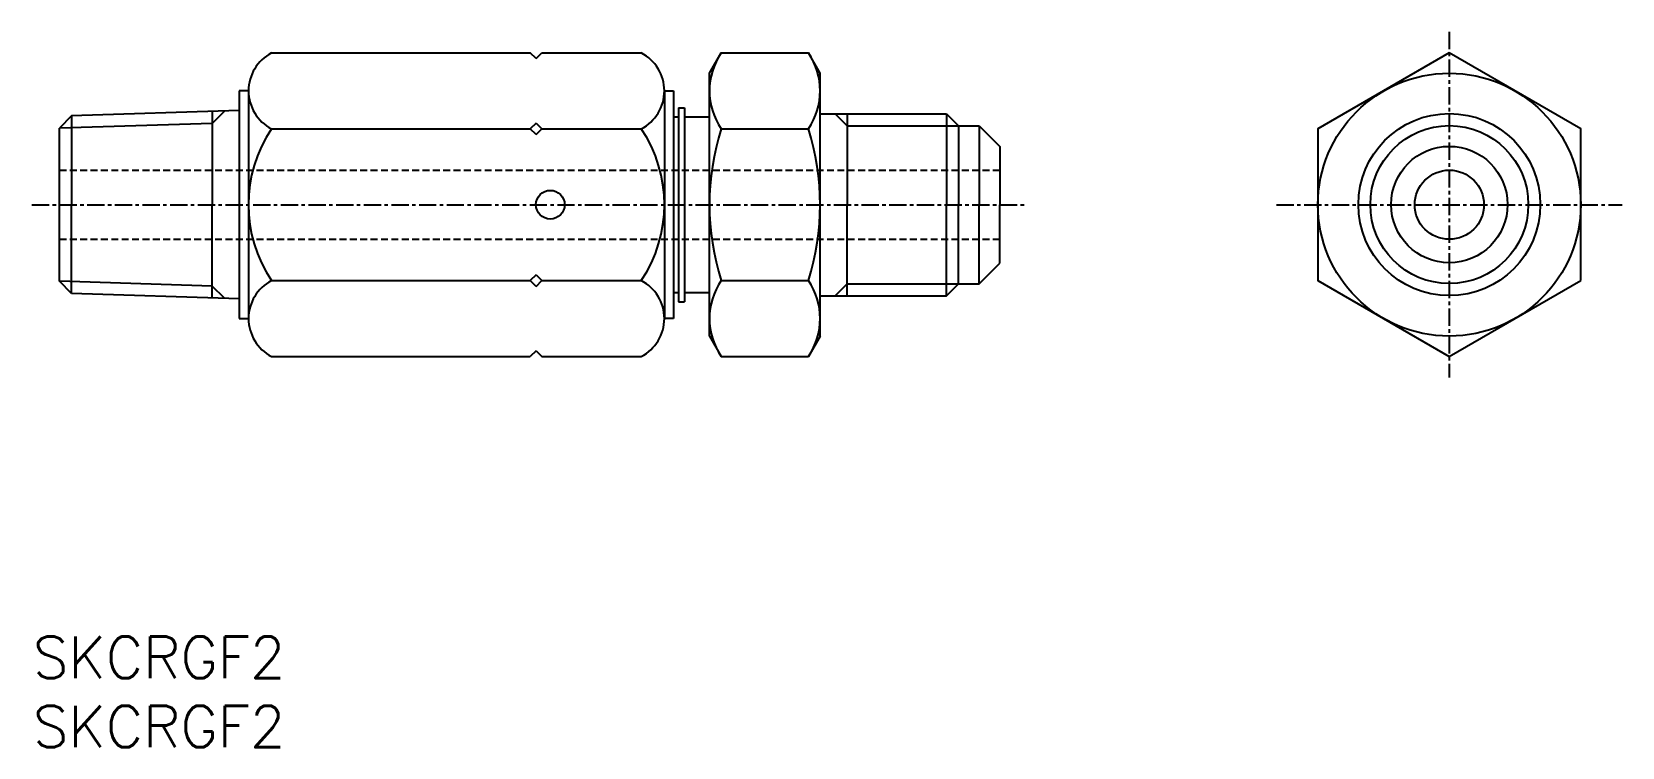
# Model space of a CAD drawing. Extents: x 87 to 202, y 76 to 127.
import ezdxf
from ezdxf.enums import TextEntityAlignment as Align

# ---------------------------------------------------------------- set-up
doc = ezdxf.new("R2010")
doc.units = 0
doc.linetypes.add('CENTER', pattern=[2, 1.25, -0.25, 0.25, -0.25])
doc.linetypes.add('DASHED', pattern=[0.75, 0.5, -0.25])
doc.layers.get('0').update_dxf_attribs({"linetype": 'CONTINUOUS'})
doc.layers.add('CENTER', color=1, linetype='CENTER')
doc.styles.get("Standard").update_dxf_attribs({"font": 'txt.shx', "bigfont": 'extfont.shx'})

msp = doc.modelspace()

# ---------------------------------------------------------------- linework, layer by layer
at = {"color": 7}
for p, q in [((103.95, 125.95), (122.66, 125.95)), ((123.08, 125.54), (122.66, 125.95)), ((123.08, 125.54), (123.49, 125.95)), ((123.49, 125.95), (130.69, 125.95)), ((102.29, 123.21), (101.62, 123.21)), ((101.62, 123.21), (101.62, 106.75)), ((102.29, 123.21), (102.29, 106.75)), ((132.36, 123.21), (133.03, 123.21)), ((132.36, 123.21), (132.36, 106.75)), ((133.03, 123.21), (133.03, 106.75)), ((133.38, 121.99), (133.81, 121.99)), ((133.38, 121.99), (133.38, 107.97)), ((133.81, 121.99), (133.81, 107.97)), ((89.5, 121.4), (88.62, 120.51)), ((101.62, 121.78), (89.5, 121.4)), ((89.5, 121.4), (89.5, 114.98)), ((99.67, 121.72), (99.67, 114.98)), ((123.08, 120.88), (122.66, 120.46)), ((123.08, 120.88), (123.49, 120.46)), ((133.03, 121.33), (133.38, 121.33)), ((133.81, 121.33), (135.62, 121.33)), ((143.62, 121.55), (152.76, 121.55)), ((145.57, 121.55), (145.57, 114.97)), ((152.76, 121.55), (152.76, 114.97)), ((152.76, 121.55), (153.62, 120.69)), ((88.62, 109.45), (88.62, 120.51)), ((103.95, 120.46), (122.66, 120.46)), ((123.08, 120.05), (122.66, 120.46)), ((123.08, 120.05), (123.49, 120.46)), ((123.49, 120.46), (130.69, 120.46)), ((153.62, 120.69), (153.62, 114.97)), ((153.62, 120.69), (155.12, 120.69)), ((155.12, 120.69), (155.12, 114.97)), ((155.12, 120.69), (156.62, 119.19)), ((156.62, 119.19), (156.62, 114.97)), ((89.5, 108.56), (89.5, 114.98)), ((99.67, 108.24), (99.67, 114.98)), ((145.57, 108.39), (145.57, 114.97)), ((152.76, 108.39), (152.76, 114.97)), ((153.62, 109.25), (153.62, 114.97)), ((155.12, 109.25), (155.12, 114.97)), ((156.62, 110.75), (156.62, 114.97)), ((155.12, 109.25), (156.62, 110.75)), ((89.5, 108.56), (88.62, 109.45)), ((103.95, 109.49), (122.66, 109.49)), ((123.08, 109.91), (122.66, 109.49)), ((123.08, 109.08), (122.66, 109.49)), ((123.08, 109.91), (123.49, 109.49)), ((123.08, 109.08), (123.49, 109.49)), ((123.49, 109.49), (130.69, 109.49)), ((101.62, 108.18), (89.5, 108.56)), ((133.03, 108.63), (133.38, 108.63)), ((133.81, 108.63), (135.62, 108.63)), ((143.62, 108.39), (152.76, 108.39)), ((152.76, 108.39), (153.62, 109.25)), ((153.62, 109.25), (155.12, 109.25)), ((133.38, 107.97), (133.81, 107.97)), ((101.62, 106.75), (102.29, 106.75)), ((133.03, 106.75), (132.36, 106.75)), ((103.95, 104.01), (122.66, 104.01)), ((123.08, 104.42), (122.66, 104.01)), ((123.08, 104.42), (123.49, 104.01)), ((123.49, 104.01), (130.69, 104.01))]:
    msp.add_line(p, q, dxfattribs=at)
at = {"color": 7, "linetype": 'CONTINUOUS'}
for p, q in [((135.62, 124.48), (136.47, 125.95)), ((136.47, 125.95), (142.77, 125.95)), ((143.62, 124.48), (142.77, 125.95)), ((135.62, 105.48), (135.62, 124.48)), ((143.62, 105.48), (143.62, 124.48)), ((193.87, 123.21), (193.87, 123.21)), ((196.24, 121.84), (196.24, 121.84)), ((136.47, 120.46), (142.77, 120.46)), ((136.47, 109.49), (142.77, 109.49)), ((135.62, 105.48), (136.47, 104.01)), ((143.62, 105.48), (142.77, 104.01)), ((136.47, 104.01), (142.77, 104.01))]:
    msp.add_line(p, q, dxfattribs=at)
at = {"color": 3}
for p, q in [((99.67, 120.86), (88.62, 120.51)), ((100.55, 121.74), (99.67, 120.86)), ((144.71, 121.55), (145.57, 120.69)), ((145.57, 120.69), (153.62, 120.69)), ((99.67, 109.1), (88.62, 109.45)), ((100.55, 108.22), (99.67, 109.1)), ((144.71, 108.39), (145.57, 109.25)), ((145.57, 109.25), (153.62, 109.25))]:
    msp.add_line(p, q, dxfattribs=at)
at = {"color": 3, "linetype": 'DASHED'}
for p, q in [((88.62, 117.48), (156.62, 117.48)), ((88.62, 112.48), (156.62, 112.48))]:
    msp.add_line(p, q, dxfattribs=at)
at = {"color": 7, "linetype": 'CONTINUOUS'}
msp.add_lwpolyline([(198.62, 109.49), (198.62, 120.46), (189.12, 125.95), (179.62, 120.46), (179.62, 109.49), (189.12, 104.01)], close=True, dxfattribs=at)
for centre, radius in [((189.12, 114.98), 9.5), ((189.12, 114.99), 6.58), ((189.12, 114.99), 4.21), ((189.12, 114.98), 2.5)]:
    msp.add_circle(centre, radius, dxfattribs=at)
at = {"color": 3}
msp.add_circle((189.12, 114.99), 5.71, dxfattribs=at)
at = {"color": 7}
msp.add_circle((124.11, 114.98), 1.04, dxfattribs=at)
for centre, radius, start, end in [((105.38, 123.21), 3.09, 117.4231, 242.5769), ((129.27, 123.21), 3.09, 297.4231, 62.5769), ((112.14, 114.98), 9.86, 146.1954, 213.8046), ((122.5, 114.98), 9.86, 326.1954, 33.8046), ((105.38, 106.75), 3.09, 117.4231, 242.5769), ((129.27, 106.75), 3.09, 297.4231, 62.5769)]:
    msp.add_arc(centre, radius, start, end, dxfattribs=at)
at = {"color": 7, "linetype": 'CONTINUOUS'}
for centre, radius, start, end in [((140.48, 123.21), 4.86, 145.6158, 214.3842), ((138.76, 123.21), 4.86, 325.6158, 34.3842), ((153.77, 114.98), 18.15, 162.412, 197.588), ((125.47, 114.98), 18.15, 342.412, 17.588), ((140.48, 106.75), 4.86, 145.6158, 214.3842), ((138.76, 106.75), 4.86, 325.6158, 34.3842)]:
    msp.add_arc(centre, radius, start, end, dxfattribs=at)
at = {"layer": 'CENTER', "color": 1, "linetype": 'CENTER'}
for p, q in [((189.12, 127.48), (189.12, 102.48)), ((86.62, 114.98), (158.62, 114.98)), ((176.62, 114.98), (201.62, 114.98))]:
    msp.add_line(p, q, dxfattribs=at)

# ---------------------------------------------------------------- texts
at = {"color": 7, "linetype": 'CONTINUOUS'}
for p in [(86.7, 82.26), (86.7, 77.26)]:
    msp.add_text('SKCRGF2', height=3, dxfattribs=at).set_placement(p, align=Align.MIDDLE_LEFT)

doc.saveas('drawing.dxf')
